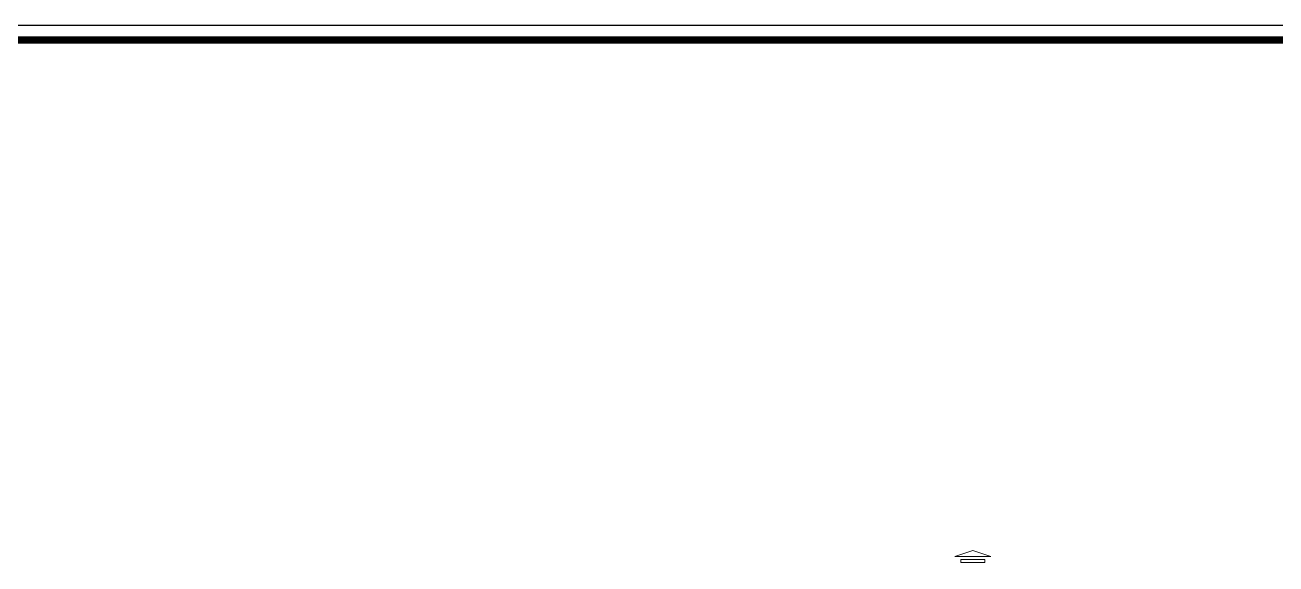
# Model space of a CAD drawing. Header units: millimetres. Extents: x 379264 to 1158416, y -283062 to 356890.
# Drawn here: x 971947 to 980320, y -5806 to -2202 of the extents above; entities that cross this region are included whole.
import ezdxf

# ---------------------------------------------------------------- set-up
doc = ezdxf.new("R2010")
doc.units = ezdxf.units.MM
doc.linetypes.add('CENTER', pattern=[2, 1.25, -0.25, 0.25, -0.25])
for name, color, linetype in [('04PM. THIN', 7, 'Continuous'), ('12PM. GRID', 8, 'CENTER'), ('BLOCK C - CHI TIET THANG 8$0$DnW', 20, 'Continuous')]:
    doc.layers.add(name, color=color, linetype=linetype)
doc.layers.add('keyplan TANG 1$0$Net Thay khac', color=250, linetype='Continuous', lineweight=15)

# ---------------------------------------------------------------- blocks, each defined once
blk = doc.blocks.new('CHG_XX_Khung ten')
blk.add_lwpolyline([(15, 579), (826, 579), (826, 15), (15, 15)], close=True)
at = {"color": 4, "linetype": 'Continuous', "const_width": 1}
blk.add_lwpolyline([(17, 577), (824, 577), (824, 17), (17, 17)], close=True, dxfattribs=at)
blk = doc.blocks.new('keyplan TANG 1')
at = {"layer": 'keyplan TANG 1$0$Net Thay khac'}
for points in [[(113549, 173266.8), (119549, 171266.8), (107548.9, 171266.8)], [(109548.9, 170266.8), (117549, 170266.8), (117549, 169266.8), (109548.9, 169266.8)]]:
    blk.add_lwpolyline(points, close=True, dxfattribs=at)
blk = doc.blocks.new('A$C5D7476B2')
at = {"layer": 'BLOCK C - CHI TIET THANG 8$0$DnW', "xscale": 0.02, "yscale": 0.02, "zscale": 0.02}
blk.add_blockref('keyplan TANG 1', (49.2, 531.2), dxfattribs=at)

msp = doc.modelspace()

# ---------------------------------------------------------------- block references
at = {"layer": '04PM. THIN', "xscale": 50, "yscale": 50, "zscale": 50}
msp.add_blockref('CHG_XX_Khung ten', (946179.92, -31152.33), dxfattribs=at)

# ---------------------------------------------------------------- next in the draw order: block references
at = {"layer": '12PM. GRID'}
msp.add_blockref('A$C5D7476B2', (975971.19, -9712.98), dxfattribs=at)

doc.saveas('drawing.dxf')
